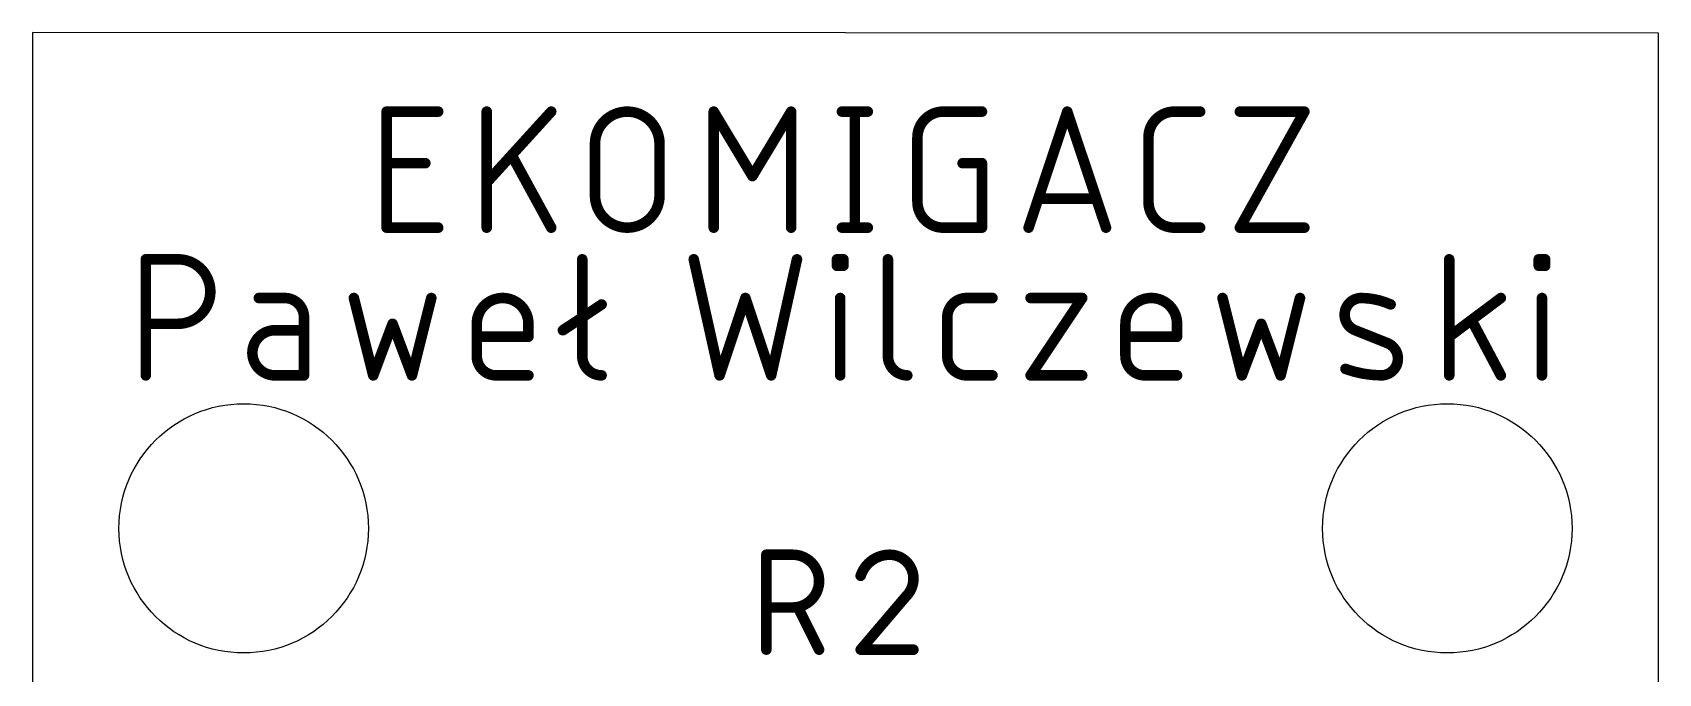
# Model space of a CAD drawing. Extents: x 0 to 19.6, y -7.4 to 38.7.
# Drawn here: x 0 to 19.56, y 31.02 to 38.73 of the extents above; entities that cross this region are included whole.
import ezdxf

# ---------------------------------------------------------------- set-up
doc = ezdxf.new("R2010")
doc.units = 0
doc.layers.add('20', color=31, linetype='CONTINUOUS')
doc.layers.add('25', color=253, linetype='CONTINUOUS')

msp = doc.modelspace()

# ---------------------------------------------------------------- linework, layer by layer
at = {"layer": '20'}
for p, q in [((19.558, 38.725), (0, 38.735)), ((0, 38.735), (0, 0)), ((19.558, 0), (19.558, 38.725))]:
    msp.add_line(p, q, dxfattribs=at)
for centre in [(2.54, 32.766), (17.018, 32.766)]:
    msp.add_circle(centre, 1.5, dxfattribs=at)
at = {"layer": '25'}
for points, const_width in [([(4.2591, 37.8143, 1), (4.2591, 37.7507)], 0.0635), ([(4.2909, 37.7825, 1), (4.2274, 37.7825)], 0.0635), ([(4.88, 37.7507, 1), (4.88, 37.8143)], 0.0635), ([(5.495, 37.7825, 1), (5.4315, 37.7825)], 0.0635), ([(6.2628, 37.7611, 1), (6.2158, 37.8039)], 0.0635), ([(7.542, 37.3944, 1), (6.7659, 37.3944)], 0.127), ([(8.2213, 37.7988, 1), (8.1668, 37.7662)], 0.0635), ([(8.2258, 37.7825, 1), (8.1623, 37.7825)], 0.0635), ([(9.1571, 37.7825, 1), (9.0936, 37.7825)], 0.0635), ([(9.1526, 37.7662, 1), (9.0982, 37.7988)], 0.0635), ([(9.7365, 37.8143, 1), (9.7365, 37.7507)], 0.0635), ([(9.9235, 37.7825, 1), (9.8599, 37.7825)], 0.0635), ([(10.0469, 37.7507, 1), (10.0469, 37.8143)], 0.0635), ([(10.9548, 37.7825, 0.4142), (10.6444, 37.4721)], 0.127), ([(10.9548, 37.8143, 1), (10.9548, 37.7507)], 0.0635), ([(10.9548, 37.7508, 1), (10.9548, 37.8142)], 0.0635), ([(11.4205, 37.7507, 1), (11.4205, 37.8143)], 0.0635), ([(12.477, 37.7925, 1), (12.4168, 37.7725)], 0.0635), ([(12.477, 37.7725, 1), (12.4168, 37.7925)], 0.0635), ([(13.7341, 37.7825, 0.4142), (13.4237, 37.4721)], 0.127), ([(13.7341, 37.8143, 1), (13.7341, 37.7507)], 0.0635), ([(13.7341, 37.7508, 1), (13.7341, 37.8142)], 0.0635), ([(14.0446, 37.7507, 1), (14.0446, 37.8143)], 0.0635), ([(14.5228, 37.8143, 1), (14.5228, 37.7507)], 0.0635), ([(15.3266, 37.7671, 1), (15.2711, 37.7979)], 0.0635), ([(15.2989, 37.7507, 1), (15.2989, 37.8143)], 0.0635), ([(6.7977, 37.3944, 1), (6.7342, 37.3944)], 0.0635), ([(6.7342, 37.3944, 1), (6.7977, 37.3944)], 0.0635), ([(7.5738, 37.3944, 1), (7.5103, 37.3944)], 0.0635), ([(7.5103, 37.3944, 1), (7.5738, 37.3944)], 0.0635), ([(10.6761, 37.4721, 1), (10.6126, 37.4721)], 0.0635), ([(10.6126, 37.4721, 1), (10.6761, 37.4721)], 0.0635), ([(13.4554, 37.4721, 1), (13.3919, 37.4721)], 0.0635), ([(13.3919, 37.4721, 1), (13.4554, 37.4721)], 0.0635), ([(4.2591, 37.1934, 1), (4.2591, 37.1299)], 0.0635), ([(4.7248, 37.1299, 1), (4.7248, 37.1934)], 0.0635), ([(5.8015, 37.2544, 1), (5.7458, 37.224)], 0.0635), ([(11.1876, 37.1934, 1), (11.1876, 37.1299)], 0.0635), ([(11.4522, 37.1616, 1), (11.3887, 37.1616)], 0.0635), ([(11.4205, 37.1299, 1), (11.4205, 37.1934)], 0.0635), ([(5.4397, 36.9501, 1), (5.4867, 36.9074)], 0.0635), ([(8.6325, 37.0227, 1), (8.687, 36.9901)], 0.0635), ([(8.6325, 36.9901, 1), (8.687, 37.0227)], 0.0635), ([(6.7659, 36.7736, 1), (7.542, 36.7736)], 0.127), ([(6.7977, 36.7736, 1), (6.7342, 36.7736)], 0.0635), ([(6.7342, 36.7736, 1), (6.7977, 36.7736)], 0.0635), ([(7.5738, 36.7736, 1), (7.5103, 36.7736)], 0.0635), ([(7.5103, 36.7736, 1), (7.5738, 36.7736)], 0.0635), ([(12.0976, 36.7665, 1), (12.0976, 36.703)], 0.0635), ([(12.7961, 36.703, 1), (12.7961, 36.7665)], 0.0635), ([(10.6761, 36.6959, 1), (10.6126, 36.6959)], 0.0635), ([(10.6126, 36.6959, 1), (10.6761, 36.6959)], 0.0635), ([(10.6444, 36.6959, 0.4142), (10.9548, 36.3855)], 0.127), ([(13.4554, 36.6959, 1), (13.3919, 36.6959)], 0.0635), ([(13.3919, 36.6959, 1), (13.4554, 36.6959)], 0.0635), ([(13.4237, 36.6959, 0.4142), (13.7341, 36.3855)], 0.127), ([(4.2591, 36.4173, 1), (4.2591, 36.3537)], 0.0635), ([(4.2274, 36.3855, 1), (4.2909, 36.3855)], 0.0635), ([(4.88, 36.3537, 1), (4.88, 36.4173)], 0.0635), ([(5.4315, 36.3855, 1), (5.495, 36.3855)], 0.0635), ([(6.2114, 36.3703, 1), (6.2672, 36.4007)], 0.0635), ([(8.1623, 36.3855, 1), (8.2258, 36.3855)], 0.0635), ([(9.0936, 36.3855, 1), (9.1571, 36.3855)], 0.0635), ([(9.7365, 36.4173, 1), (9.7365, 36.3537)], 0.0635), ([(9.8599, 36.3855, 1), (9.9235, 36.3855)], 0.0635), ([(10.0469, 36.3537, 1), (10.0469, 36.4173)], 0.0635), ([(10.9548, 36.4173, 1), (10.9548, 36.3537)], 0.0635), ([(10.9548, 36.3537, 1), (10.9548, 36.4173)], 0.0635), ([(11.3887, 36.3855, 1), (11.4522, 36.3855)], 0.0635), ([(11.4205, 36.3537, 1), (11.4205, 36.4173)], 0.0635), ([(11.9511, 36.3955, 1), (12.0113, 36.3755)], 0.0635), ([(12.8824, 36.3755, 1), (12.9427, 36.3955)], 0.0635), ([(13.7341, 36.4173, 1), (13.7341, 36.3537)], 0.0635), ([(13.7341, 36.3537, 1), (13.7341, 36.4173)], 0.0635), ([(14.0446, 36.3537, 1), (14.0446, 36.4173)], 0.0635), ([(14.5228, 36.4173, 1), (14.5228, 36.3537)], 0.0635), ([(14.495, 36.4009, 1), (14.5505, 36.3701)], 0.0635), ([(15.2989, 36.3537, 1), (15.2989, 36.4173)], 0.0635), ([(1.3627, 36.0363, 1), (1.3627, 35.9727)], 0.0635), ([(1.3945, 36.0045, 1), (1.331, 36.0045)], 0.0635), ([(1.7508, 35.2284, 1), (1.7508, 36.0045)], 0.127), ([(1.7508, 36.0363, 1), (1.7508, 35.9727)], 0.0635), ([(1.7508, 35.9727, 1), (1.7508, 36.0363)], 0.0635), ([(6.6443, 36.0045, 1), (6.5808, 36.0045)], 0.0635), ([(7.9846, 36.0114, 1), (7.9227, 35.9976)], 0.0635), ([(9.2264, 35.9976, 1), (9.1644, 36.0114)], 0.0635), ([(9.7082, 36.0045, 1), (9.6447, 36.0045)], 0.0635), ([(9.6764, 36.0363, 1), (9.6764, 35.9727)], 0.0635), ([(9.6764, 35.9586, 1), (9.6764, 35.8951)], 0.0635), ([(9.7858, 36.0045, 1), (9.7223, 36.0045)], 0.0635), ([(9.7541, 35.9727, 1), (9.7541, 36.0363)], 0.0635), ([(9.7541, 35.8951, 1), (9.7541, 35.9586)], 0.0635), ([(10.3212, 36.0045, 1), (10.2576, 36.0045)], 0.0635), ([(17.0729, 36.0045, 1), (17.0094, 36.0045)], 0.0635), ([(18.1494, 36.0045, 1), (18.0859, 36.0045)], 0.0635), ([(18.1177, 36.0363, 1), (18.1177, 35.9727)], 0.0635), ([(18.1177, 35.9586, 1), (18.1177, 35.8951)], 0.0635), ([(18.227, 36.0045, 1), (18.1636, 36.0045)], 0.0635), ([(18.1953, 35.9727, 1), (18.1953, 36.0363)], 0.0635), ([(18.1953, 35.8951, 1), (18.1953, 35.9586)], 0.0635), ([(9.6447, 35.9269, 1), (9.7082, 35.9269)], 0.0635), ([(9.7223, 35.9269, 1), (9.7858, 35.9269)], 0.0635), ([(18.0859, 35.9269, 1), (18.1494, 35.9269)], 0.0635), ([(18.1636, 35.9269, 1), (18.227, 35.9269)], 0.0635), ([(2.7223, 35.5706, 1), (2.7223, 35.5071)], 0.0635), ([(3.0327, 35.5706, 1), (3.0327, 35.5071)], 0.0635), ([(3.2656, 35.306, 0.4142), (3.0327, 35.5388)], 0.127), ([(3.0327, 35.5071, 1), (3.0327, 35.5706)], 0.0635), ([(3.8962, 35.5465, 1), (3.8346, 35.5311)], 0.0635), ([(4.8276, 35.5311, 1), (4.766, 35.5465)], 0.0635), ([(5.9648, 35.2284, 1), (5.3439, 35.2284)], 0.127), ([(8.6047, 35.5489, 1), (8.5444, 35.5288)], 0.0635), ([(8.6047, 35.5288, 1), (8.5444, 35.5489)], 0.0635), ([(9.747, 35.5388, 1), (9.6835, 35.5388)], 0.0635), ([(11.2362, 35.5388, 0.4142), (11.0034, 35.306)], 0.127), ([(11.2362, 35.5706, 1), (11.2362, 35.5071)], 0.0635), ([(11.2362, 35.5071, 1), (11.2362, 35.5706)], 0.0635), ([(11.5467, 35.5071, 1), (11.5467, 35.5706)], 0.0635), ([(12.0056, 35.5706, 1), (12.0056, 35.5071)], 0.0635), ([(12.6529, 35.5212, 1), (12.6001, 35.5564)], 0.0635), ([(12.6265, 35.5071, 1), (12.6265, 35.5706)], 0.0635), ([(13.7672, 35.2284, 1), (13.1463, 35.2284)], 0.127), ([(14.3451, 35.5465, 1), (14.2835, 35.5311)], 0.0635), ([(15.2765, 35.5311, 1), (15.2149, 35.5465)], 0.0635), ([(15.9868, 35.5388, 0.8318), (15.9092, 35.1508)], 0.127), ([(15.9873, 35.5706, 1), (15.9863, 35.5071)], 0.0635), ([(16.336, 35.4612, 0.1026), (15.9868, 35.5388)], 0.127), ([(15.9863, 35.5071, 1), (15.9873, 35.5706)], 0.0635), ([(17.6811, 35.5134, 1), (17.643, 35.5642)], 0.0635), ([(18.1882, 35.5388, 1), (18.1247, 35.5388)], 0.0635), ([(6.863, 35.4348, 1), (6.8277, 35.4876)], 0.0635), ([(16.323, 35.4323, 1), (16.3491, 35.4902)], 0.0635), ([(1.3627, 35.2601, 1), (1.3627, 35.1966)], 0.0635), ([(1.7508, 35.2601, 1), (1.7508, 35.1966)], 0.0635), ([(1.7508, 35.1966, 1), (1.7508, 35.2601)], 0.0635), ([(2.9163, 35.1508, 1), (2.9163, 34.6075)], 0.127), ([(2.9163, 35.1825, 1), (2.9163, 35.119)], 0.0635), ([(2.9163, 35.119, 1), (2.9163, 35.1825)], 0.0635), ([(3.2973, 35.306, 1), (3.2338, 35.306)], 0.0635), ([(3.2338, 35.306, 1), (3.2973, 35.306)], 0.0635), ([(3.2656, 35.119, 1), (3.2656, 35.1825)], 0.0635), ([(4.3608, 35.2395, 1), (4.3014, 35.2172)], 0.0635), ([(4.3608, 35.2172, 1), (4.3014, 35.2395)], 0.0635), ([(5.3756, 35.2284, 1), (5.3121, 35.2284)], 0.0635), ([(5.3121, 35.2284, 1), (5.3756, 35.2284)], 0.0635), ([(5.9965, 35.2284, 1), (5.933, 35.2284)], 0.0635), ([(5.933, 35.2284, 1), (5.9965, 35.2284)], 0.0635), ([(6.3621, 35.1772, 1), (6.3973, 35.1244)], 0.0635), ([(11.0352, 35.306, 1), (10.9717, 35.306)], 0.0635), ([(10.9717, 35.306, 1), (11.0352, 35.306)], 0.0635), ([(13.1781, 35.2284, 1), (13.1146, 35.2284)], 0.0635), ([(13.1146, 35.2284, 1), (13.1781, 35.2284)], 0.0635), ([(13.799, 35.2284, 1), (13.7355, 35.2284)], 0.0635), ([(13.7355, 35.2284, 1), (13.799, 35.2284)], 0.0635), ([(14.8097, 35.2395, 1), (14.7503, 35.2172)], 0.0635), ([(14.8097, 35.2172, 1), (14.7503, 35.2395)], 0.0635), ([(15.921, 35.1803, 1), (15.8974, 35.1213)], 0.0635), ([(15.8974, 35.1213, 1), (15.921, 35.1803)], 0.0635), ([(17.3408, 35.282, 1), (17.2847, 35.2523)], 0.0635), ([(5.3439, 35.1049, 1), (5.3439, 35.0414)], 0.0635), ([(5.933, 35.0732, 1), (5.9965, 35.0732)], 0.0635), ([(5.9648, 35.0414, 1), (5.9648, 35.1049)], 0.0635), ([(13.1463, 35.1049, 1), (13.1463, 35.0414)], 0.0635), ([(13.7355, 35.0732, 1), (13.799, 35.0732)], 0.0635), ([(13.7672, 35.0414, 1), (13.7672, 35.1049)], 0.0635), ([(16.2196, 34.6075, 0.8318), (16.2972, 34.9956)], 0.127), ([(16.309, 35.025, 1), (16.2854, 34.9661)], 0.0635), ([(16.2854, 34.9661, 1), (16.309, 35.025)], 0.0635), ([(17.0221, 35.0986, 1), (17.0602, 35.0478)], 0.0635), ([(5.3756, 34.8403, 1), (5.3121, 34.8403)], 0.0635), ([(5.3121, 34.8403, 1), (5.3756, 34.8403)], 0.0635), ([(5.3439, 34.8403, 0.4142), (5.5767, 34.6075)], 0.127), ([(6.6125, 34.8403, 0.4142), (6.8453, 34.6075)], 0.127), ([(6.6443, 34.8403, 1), (6.5808, 34.8403)], 0.0635), ([(6.5808, 34.8403, 1), (6.6443, 34.8403)], 0.0635), ([(10.3212, 34.8403, 1), (10.2576, 34.8403)], 0.0635), ([(10.2576, 34.8403, 1), (10.3212, 34.8403)], 0.0635), ([(10.2894, 34.8403, 0.4142), (10.5222, 34.6075)], 0.127), ([(11.0034, 34.8403, 0.4142), (11.2362, 34.6075)], 0.127), ([(11.0352, 34.8403, 1), (10.9717, 34.8403)], 0.0635), ([(10.9717, 34.8403, 1), (11.0352, 34.8403)], 0.0635), ([(13.1463, 34.8403, 0.4142), (13.3792, 34.6075)], 0.127), ([(13.1781, 34.8403, 1), (13.1146, 34.8403)], 0.0635), ([(13.1146, 34.8403, 1), (13.1781, 34.8403)], 0.0635), ([(1.331, 34.6075, 1), (1.3945, 34.6075)], 0.0635), ([(2.9163, 34.6393, 1), (2.9163, 34.5757)], 0.0635), ([(2.9163, 34.5757, 1), (2.9163, 34.6393)], 0.0635), ([(3.2338, 34.6075, 1), (3.2973, 34.6075)], 0.0635), ([(3.2656, 34.5757, 1), (3.2656, 34.6393)], 0.0635), ([(4.0685, 34.6186, 1), (4.128, 34.5964)], 0.0635), ([(4.0675, 34.5998, 1), (4.1291, 34.6152)], 0.0635), ([(4.5331, 34.6152, 1), (4.5947, 34.5998)], 0.0635), ([(4.5342, 34.5964, 1), (4.5937, 34.6186)], 0.0635), ([(5.5767, 34.6393, 1), (5.5767, 34.5757)], 0.0635), ([(5.5767, 34.5757, 1), (5.5767, 34.6393)], 0.0635), ([(5.9648, 34.5757, 1), (5.9648, 34.6393)], 0.0635), ([(6.8453, 34.5758, 1), (6.8453, 34.6392)], 0.0635), ([(8.234, 34.6175, 1), (8.2942, 34.5975)], 0.0635), ([(8.2331, 34.6006, 1), (8.2951, 34.6144)], 0.0635), ([(8.854, 34.6144, 1), (8.916, 34.6006)], 0.0635), ([(8.8549, 34.5975, 1), (8.9151, 34.6175)], 0.0635), ([(9.6835, 34.6075, 1), (9.747, 34.6075)], 0.0635), ([(10.5222, 34.5757, 1), (10.5222, 34.6393)], 0.0635), ([(11.2362, 34.6393, 1), (11.2362, 34.5757)], 0.0635), ([(11.2362, 34.5757, 1), (11.2362, 34.6393)], 0.0635), ([(11.5467, 34.5757, 1), (11.5467, 34.6393)], 0.0635), ([(12.0056, 34.6393, 1), (12.0056, 34.5757)], 0.0635), ([(11.9792, 34.6251, 1), (12.032, 34.5899)], 0.0635), ([(12.6265, 34.5757, 1), (12.6265, 34.6393)], 0.0635), ([(13.3792, 34.6393, 1), (13.3792, 34.5757)], 0.0635), ([(13.3792, 34.5757, 1), (13.3792, 34.6393)], 0.0635), ([(13.7672, 34.5757, 1), (13.7672, 34.6393)], 0.0635), ([(14.5174, 34.6186, 1), (14.5769, 34.5964)], 0.0635), ([(14.5164, 34.5998, 1), (14.578, 34.6152)], 0.0635), ([(14.982, 34.6152, 1), (15.0436, 34.5998)], 0.0635), ([(14.9831, 34.5964, 1), (15.0426, 34.6186)], 0.0635), ([(15.8035, 34.715, 1), (15.782, 34.6552)], 0.0635), ([(15.7928, 34.6851, 0.083), (16.2196, 34.6075)], 0.127), ([(16.2201, 34.6392, 1), (16.2192, 34.5758)], 0.0635), ([(16.2192, 34.5758, 1), (16.2201, 34.6392)], 0.0635), ([(17.0094, 34.6075, 1), (17.0729, 34.6075)], 0.0635), ([(17.634, 34.5926, 1), (17.6901, 34.6224)], 0.0635), ([(18.1247, 34.6075, 1), (18.1882, 34.6075)], 0.0635), ([(8.8265, 32.4803, 1), (8.8265, 32.4168)], 0.0635), ([(8.8583, 32.4485, 1), (8.7948, 32.4485)], 0.0635), ([(9.144, 32.4803, 1), (9.144, 32.4168)], 0.0635), ([(9.144, 31.8135, 1), (9.144, 32.4485)], 0.127), ([(9.144, 32.4168, 1), (9.144, 32.4803)], 0.0635), ([(10.3105, 32.4485, 0.3252), (9.9612, 32.1945)], 0.127), ([(10.3105, 32.4803, 1), (10.3105, 32.4168)], 0.0635), ([(10.5962, 32.1628, 0.4142), (10.3105, 32.4485)], 0.127), ([(10.3105, 32.4168, 1), (10.3105, 32.4803)], 0.0635), ([(9.931, 32.2043, 1), (9.9914, 32.1847)], 0.0635), ([(10.501, 31.9405, 0.2053), (10.5962, 32.1628)], 0.127), ([(10.628, 32.1628, 1), (10.5645, 32.1627)], 0.0635), ([(10.5645, 32.1628, 1), (10.628, 32.1628)], 0.0635), ([(10.4791, 31.9635, 1), (10.5229, 31.9175)], 0.0635), ([(10.5252, 31.9199, 1), (10.4768, 31.9611)], 0.0635), ([(8.8265, 31.8453, 1), (8.8265, 31.7818)], 0.0635), ([(9.144, 31.8453, 1), (9.144, 31.7818)], 0.0635), ([(9.144, 31.7818, 1), (9.144, 31.8453)], 0.0635), ([(9.2359, 31.8277, 1), (9.1791, 31.7993)], 0.0635), ([(8.7948, 31.3055, 1), (8.8583, 31.3055)], 0.0635), ([(9.4331, 31.2913, 1), (9.4899, 31.3197)], 0.0635), ([(9.9612, 31.3373, 1), (9.9612, 31.2738)], 0.0635), ([(9.937, 31.3261, 1), (9.9854, 31.2849)], 0.0635), ([(10.5962, 31.2738, 1), (10.5962, 31.3373)], 0.0635)]:
    msp.add_lwpolyline(points, format="xyb", dxfattribs=dict(at, const_width=const_width))
at = {"layer": '25', "const_width": 0.127}
for points in [[(4.2591, 36.3855), (4.2591, 37.7825)], [(4.2591, 37.7825), (4.88, 37.7825)], [(5.4632, 36.3855), (5.4632, 37.7825)], [(6.2393, 37.7825), (5.4632, 36.9288)], [(8.1941, 36.3855), (8.1941, 37.7825)], [(8.1941, 37.7825), (8.6597, 37.0064)], [(8.6597, 37.0064), (9.1254, 37.7825)], [(9.1254, 37.7825), (9.1254, 36.3855)], [(9.7365, 37.7825), (10.0469, 37.7825)], [(9.8917, 37.7825), (9.8917, 36.3855)], [(10.9548, 37.7825), (11.4205, 37.7825)], [(11.9812, 36.3855), (12.4469, 37.7825)], [(12.4469, 37.7825), (12.9126, 36.3855)], [(13.7341, 37.7825), (14.0446, 37.7825)], [(14.5228, 37.7825), (15.2989, 37.7825)], [(15.2989, 37.7825), (14.5228, 36.3855)], [(6.7659, 36.7736), (6.7659, 37.3944)], [(7.542, 37.3944), (7.542, 36.7736)], [(10.6444, 36.6959), (10.6444, 37.4721)], [(13.4237, 36.6959), (13.4237, 37.4721)], [(4.2591, 37.1616), (4.7248, 37.1616)], [(6.2393, 36.3855), (5.7736, 37.2392)], [(11.1876, 37.1616), (11.4205, 37.1616)], [(11.4205, 37.1616), (11.4205, 36.3855)], [(12.7961, 36.7347), (12.0976, 36.7347)], [(4.88, 36.3855), (4.2591, 36.3855)], [(9.7365, 36.3855), (10.0469, 36.3855)], [(11.4205, 36.3855), (10.9548, 36.3855)], [(14.0446, 36.3855), (13.7341, 36.3855)], [(14.5228, 36.3855), (15.2989, 36.3855)], [(1.3627, 34.6075), (1.3627, 36.0045)], [(1.3627, 36.0045), (1.7508, 36.0045)], [(6.6125, 36.0045), (6.6125, 34.8403)], [(7.9536, 36.0045), (8.2641, 34.6075)], [(8.885, 34.6075), (9.1954, 36.0045)], [(9.6764, 35.9269), (9.6764, 36.0045)], [(9.6764, 36.0045), (9.7541, 36.0045)], [(9.7541, 35.9269), (9.6764, 35.9269)], [(9.7541, 36.0045), (9.7541, 35.9269)], [(10.2894, 36.0045), (10.2894, 34.8403)], [(17.0411, 34.6075), (17.0411, 36.0045)], [(18.1177, 35.9269), (18.1177, 36.0045)], [(18.1177, 36.0045), (18.1953, 36.0045)], [(18.1953, 35.9269), (18.1177, 35.9269)], [(18.1953, 36.0045), (18.1953, 35.9269)], [(3.0327, 35.5388), (2.7223, 35.5388)], [(3.8654, 35.5388), (4.0983, 34.6075)], [(4.5639, 34.6075), (4.7968, 35.5388)], [(8.2641, 34.6075), (8.5745, 35.5388)], [(8.5745, 35.5388), (8.885, 34.6075)], [(9.7152, 34.6075), (9.7152, 35.5388)], [(11.2362, 35.5388), (11.5467, 35.5388)], [(12.0056, 35.5388), (12.6265, 35.5388)], [(12.6265, 35.5388), (12.0056, 34.6075)], [(14.3143, 35.5388), (14.5472, 34.6075)], [(15.0128, 34.6075), (15.2457, 35.5388)], [(17.662, 35.5388), (17.0411, 35.0732)], [(18.1565, 34.6075), (18.1565, 35.5388)], [(6.3797, 35.1508), (6.8453, 35.4612)], [(1.7508, 35.2284), (1.3627, 35.2284)], [(3.2656, 35.1508), (2.9163, 35.1508)], [(3.2656, 34.6075), (3.2656, 35.306)], [(4.0983, 34.6075), (4.3311, 35.2284)], [(4.3311, 35.2284), (4.5639, 34.6075)], [(5.3439, 34.8403), (5.3439, 35.2284)], [(5.9648, 35.2284), (5.9648, 35.0732)], [(11.0034, 34.8403), (11.0034, 35.306)], [(13.1463, 34.8403), (13.1463, 35.2284)], [(13.7672, 35.2284), (13.7672, 35.0732)], [(14.5472, 34.6075), (14.78, 35.2284)], [(14.78, 35.2284), (15.0128, 34.6075)], [(16.2972, 34.9956), (15.9092, 35.1508)], [(17.662, 34.6075), (17.3128, 35.2672)], [(5.9648, 35.0732), (5.3439, 35.0732)], [(13.7672, 35.0732), (13.1463, 35.0732)], [(2.9163, 34.6075), (3.2656, 34.6075)], [(5.9648, 34.6075), (5.5767, 34.6075)], [(11.5467, 34.6075), (11.2362, 34.6075)], [(12.0056, 34.6075), (12.6265, 34.6075)], [(13.7672, 34.6075), (13.3792, 34.6075)], [(8.8265, 31.3055), (8.8265, 32.4485)], [(8.8265, 32.4485), (9.144, 32.4485)], [(10.501, 31.9405), (9.9612, 31.3055)], [(9.144, 31.8135), (8.8265, 31.8135)], [(9.4615, 31.3055), (9.2075, 31.8135)], [(9.9612, 31.3055), (10.5962, 31.3055)]]:
    msp.add_lwpolyline(points, dxfattribs=at)

doc.saveas('drawing.dxf')
